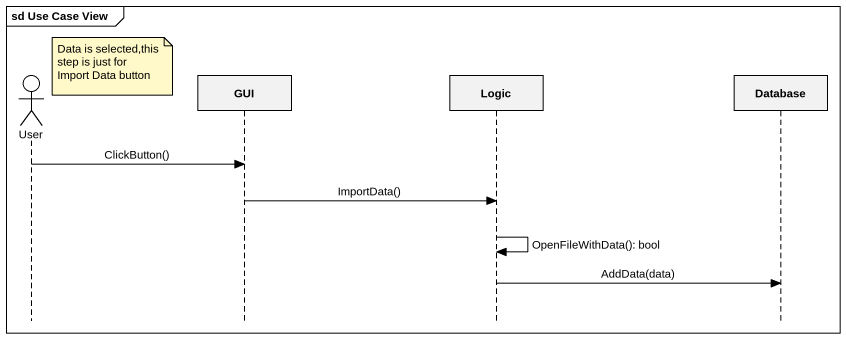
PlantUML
@startuml
mainframe sd Use Case View
hide footbox
actor User
participant GUI
participant Logic
participant "Database" as Database_

note right of User : Data is selected,this step is just for Import Data button
User -> GUI : ClickButton()
GUI -> Logic : ImportData()
Logic -> Logic : OpenFileWithData(): bool
Logic -> Database_ : AddData(data)
@enduml
